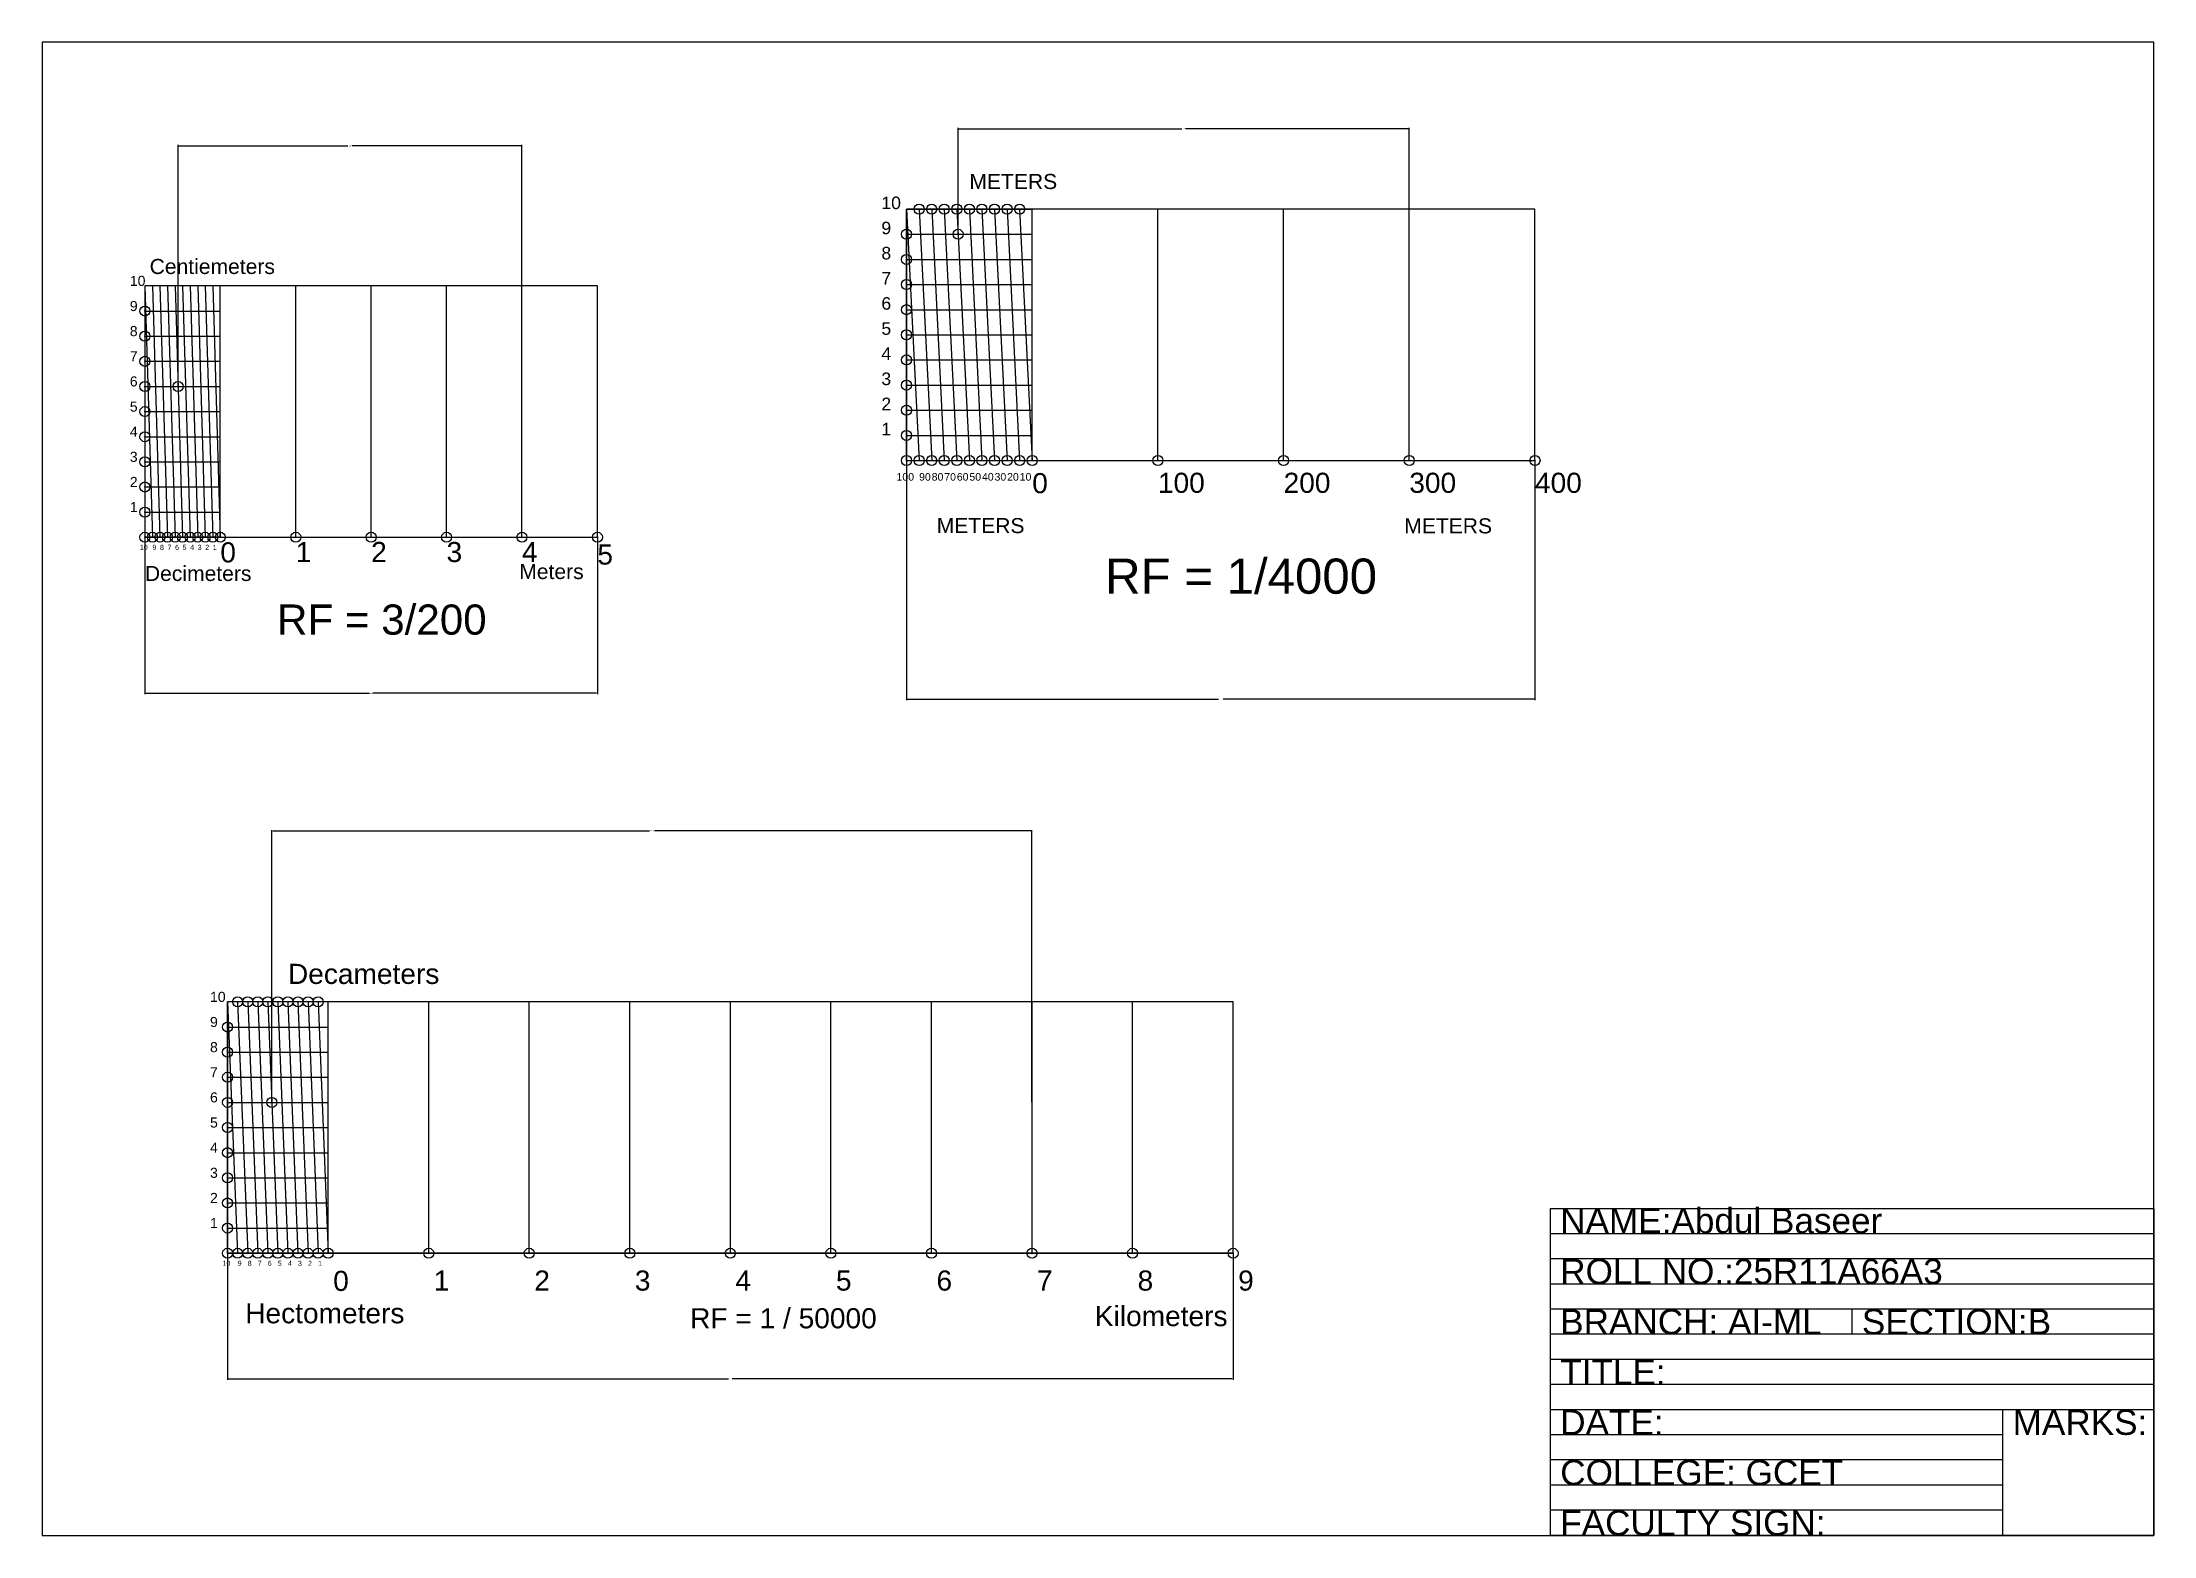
# Model space of a CAD drawing. Header units: millimetres. Extents: x 0 to 420, y 0 to 297.
import ezdxf

# ---------------------------------------------------------------- set-up
doc = ezdxf.new("R2010")
doc.units = ezdxf.units.MM
doc.header["$PDMODE"] = 32
doc.header["$PDSIZE"] = 2
doc.styles.get("Standard").update_dxf_attribs({"font": 'arial.ttf'})
doc.dimstyles.get("Standard").update_dxf_attribs({"dimtxt": 0.18, "dimasz": 0.18, "dimexe": 0.18, "dimexo": 0.0625, "dimgap": 0.09, "dimtad": 0, "dimtih": 1, "dimtoh": 1, "dimdec": 4, "dimzin": 0, "dimdsep": 46, "dimtxsty": 'Standard', "dimcen": 0.09, "dimadec": 0, "dimazin": 0, "dimtfac": 1, "dimtdec": 4, "dimtofl": 0, "dimtmove": 0, "dimatfit": 3, "dimfxl": 1, "dimtolj": 1, "dimtzin": 0, "dimarcsym": 0})

# ---------------------------------------------------------------- blocks, each defined once
blk = doc.blocks.new('*D9')
at = {"color": 0, "lineweight": -2, "transparency": 16777216}
for p, q in [((20.42, 198.47), (20.42, 167.32)), ((110.42, 198.47), (110.42, 167.32)), ((20.6, 167.5), (65.11, 167.5)), ((110.24, 167.5), (65.74, 167.5))]:
    blk.add_line(p, q, dxfattribs=at)
at = {"color": 0, "transparency": 16777216}
for points in [[(20.6, 167.53), (20.6, 167.47), (20.42, 167.5)], [(110.24, 167.53), (110.24, 167.47), (110.42, 167.5)]]:
    blk.add_solid(points, dxfattribs=at)
at = {"layer": 'Defpoints', "color": 0, "transparency": 16777216}
for p in [(20.42, 198.53), (110.42, 198.53), (110.42, 167.5)]:
    blk.add_point(p, dxfattribs=at)
at = {"color": 0, "transparency": 16777216, "insert": (65.42, 167.5), "char_height": 0.18, "attachment_point": 5}
blk.add_mtext('\\A1;9cm', dxfattribs=at)
blk = doc.blocks.new('*D10')
at = {"color": 0, "lineweight": -2, "transparency": 16777216}
for p, q in [((27.02, 228.6), (27.02, 276.59)), ((27.2, 276.41), (60.79, 276.41)), ((95.24, 276.41), (61.65, 276.41)), ((95.42, 228.6), (95.42, 276.59))]:
    blk.add_line(p, q, dxfattribs=at)
at = {"color": 0, "transparency": 16777216}
for points in [[(27.2, 276.44), (27.2, 276.38), (27.02, 276.41)], [(95.24, 276.44), (95.24, 276.38), (95.42, 276.41)]]:
    blk.add_solid(points, dxfattribs=at)
at = {"layer": 'Defpoints', "color": 0, "transparency": 16777216}
for p in [(95.42, 276.41), (27.02, 228.53), (95.42, 228.53)]:
    blk.add_point(p, dxfattribs=at)
at = {"color": 0, "transparency": 16777216, "insert": (61.22, 276.41), "char_height": 0.18, "attachment_point": 5}
blk.add_mtext('\\A1;4.56m', dxfattribs=at)
blk = doc.blocks.new('*D14')
at = {"color": 0, "lineweight": -2, "transparency": 16777216}
for p, q in [((171.92, 213.74), (171.92, 166.12)), ((296.92, 213.74), (296.92, 166.12)), ((172.1, 166.3), (233.94, 166.3)), ((296.74, 166.3), (234.9, 166.3))]:
    blk.add_line(p, q, dxfattribs=at)
at = {"color": 0, "transparency": 16777216}
for points in [[(172.1, 166.33), (172.1, 166.27), (171.92, 166.3)], [(296.74, 166.33), (296.74, 166.27), (296.92, 166.3)]]:
    blk.add_solid(points, dxfattribs=at)
at = {"layer": 'Defpoints', "color": 0, "transparency": 16777216}
for p in [(171.92, 213.8), (296.92, 213.8), (296.92, 166.3)]:
    blk.add_point(p, dxfattribs=at)
at = {"color": 0, "transparency": 16777216, "insert": (234.42, 166.3), "char_height": 0.18, "attachment_point": 5}
blk.add_mtext('\\A1;12.5cm', dxfattribs=at)
blk = doc.blocks.new('*D15')
at = {"color": 0, "lineweight": -2, "transparency": 16777216}
for p, q in [((182.17, 258.87), (182.17, 279.98)), ((182.35, 279.8), (226.65, 279.8)), ((271.74, 279.8), (227.43, 279.8)), ((271.92, 258.87), (271.92, 279.98))]:
    blk.add_line(p, q, dxfattribs=at)
at = {"color": 0, "transparency": 16777216}
for points in [[(182.35, 279.83), (182.35, 279.77), (182.17, 279.8)], [(271.74, 279.83), (271.74, 279.77), (271.92, 279.8)]]:
    blk.add_solid(points, dxfattribs=at)
at = {"layer": 'Defpoints', "color": 0, "transparency": 16777216}
for p in [(271.92, 279.8), (182.17, 258.8), (271.92, 258.8)]:
    blk.add_point(p, dxfattribs=at)
at = {"color": 0, "transparency": 16777216, "insert": (227.04, 279.8), "char_height": 0.18, "attachment_point": 5}
blk.add_mtext('\\A1;359m', dxfattribs=at)
blk = doc.blocks.new('*D20')
at = {"color": 0, "lineweight": -2, "transparency": 16777216}
for p, q in [((36.87, 56.06), (36.87, 30.94)), ((236.87, 56.06), (236.87, 30.94)), ((37.05, 31.12), (136.49, 31.12)), ((236.69, 31.12), (137.26, 31.12))]:
    blk.add_line(p, q, dxfattribs=at)
at = {"color": 0, "transparency": 16777216}
for points in [[(37.05, 31.15), (37.05, 31.09), (36.87, 31.12)], [(236.69, 31.15), (236.69, 31.09), (236.87, 31.12)]]:
    blk.add_solid(points, dxfattribs=at)
at = {"layer": 'Defpoints', "color": 0, "transparency": 16777216}
for p in [(36.87, 56.12), (236.87, 56.12), (36.87, 31.12)]:
    blk.add_point(p, dxfattribs=at)
at = {"color": 0, "transparency": 16777216, "insert": (136.87, 31.12), "char_height": 0.18, "attachment_point": 5}
blk.add_mtext('\\A1;20cm', dxfattribs=at)
blk = doc.blocks.new('*D19')
at = {"color": 0, "lineweight": -2, "transparency": 16777216}
for p, q in [((45.67, 86.19), (45.67, 140.3)), ((45.85, 140.12), (120.76, 140.12)), ((196.69, 140.12), (121.78, 140.12)), ((196.87, 86.19), (196.87, 140.3))]:
    blk.add_line(p, q, dxfattribs=at)
at = {"color": 0, "transparency": 16777216}
for points in [[(45.85, 140.15), (45.85, 140.09), (45.67, 140.12)], [(196.69, 140.15), (196.69, 140.09), (196.87, 140.12)]]:
    blk.add_solid(points, dxfattribs=at)
at = {"layer": 'Defpoints', "color": 0, "transparency": 16777216}
for p in [(196.87, 140.12), (45.67, 86.12), (196.87, 86.12)]:
    blk.add_point(p, dxfattribs=at)
at = {"color": 0, "transparency": 16777216, "insert": (121.27, 140.12), "char_height": 0.18, "attachment_point": 5}
blk.add_mtext('\\A1;7.56Km', dxfattribs=at)

msp = doc.modelspace()

# ---------------------------------------------------------------- linework, layer by layer
for p, q in [((171.91789, 213.80258), (171.91789, 263.80258)), ((171.91789, 263.80258), (196.91789, 263.80258)), ((171.91789, 263.80258), (174.41789, 213.80258)), ((174.41789, 263.80258), (176.91789, 213.80258)), ((176.91789, 263.80258), (179.41789, 213.80258)), ((179.41789, 263.80258), (181.91789, 213.80258)), ((181.91789, 263.80258), (184.41789, 213.80258)), ((184.41789, 263.80258), (186.91789, 213.80258)), ((186.91789, 263.80258), (189.41789, 213.80258)), ((189.41789, 263.80258), (191.91789, 213.80258)), ((191.91789, 263.80258), (194.41789, 213.80258)), ((194.41789, 263.80258), (196.91789, 213.80258)), ((196.91789, 213.80258), (196.91789, 263.80258)), ((221.91789, 213.80258), (221.91789, 263.80258)), ((246.91789, 213.80258), (246.91789, 263.80258)), ((271.91789, 213.80258), (271.91789, 263.80258)), ((171.91789, 258.80258), (196.91789, 258.80258)), ((171.91789, 253.80258), (196.91789, 253.80258)), ((20.42341, 248.53401), (21.92341, 198.53401)), ((20.42341, 248.53401), (20.42341, 198.53401)), ((21.92341, 248.53401), (23.42341, 198.53401)), ((23.42341, 248.53401), (24.92341, 198.53401)), ((24.92341, 248.53401), (26.42341, 198.53401)), ((26.42341, 248.53401), (27.92341, 198.53401)), ((27.92341, 248.53401), (29.42341, 198.53401)), ((29.42341, 248.53401), (30.92341, 198.53401)), ((30.92341, 248.53401), (32.42341, 198.53401)), ((32.42341, 248.53401), (33.92341, 198.53401)), ((33.92341, 248.53401), (35.42341, 198.53401)), ((35.42341, 198.53401), (35.42341, 248.53401)), ((50.42341, 198.53401), (50.42341, 248.53401)), ((65.42341, 198.53401), (65.42341, 248.53401)), ((80.42341, 198.53401), (80.42341, 248.53401)), ((95.42341, 198.53401), (95.42341, 248.53401)), ((171.91789, 248.80258), (196.91789, 248.80258)), ((171.91789, 243.80258), (196.91789, 243.80258)), ((20.42341, 243.53401), (35.42341, 243.53401)), ((20.42341, 238.53401), (35.42341, 238.53401)), ((171.91789, 238.80258), (196.91789, 238.80258)), ((20.42341, 233.53401), (35.42341, 233.53401)), ((171.91789, 233.80258), (196.91789, 233.80258)), ((20.42341, 228.53401), (35.42341, 228.53401)), ((171.91789, 228.80258), (196.91789, 228.80258)), ((20.42341, 223.53401), (35.42341, 223.53401)), ((171.91789, 223.80258), (196.91789, 223.80258)), ((20.42341, 218.53401), (35.42341, 218.53401)), ((171.91789, 218.80258), (196.91789, 218.80258)), ((20.42341, 213.53401), (35.42341, 213.53401)), ((171.91789, 213.80258), (296.91789, 213.80258)), ((171.91789, 213.80258), (196.91789, 213.80258)), ((20.42341, 208.53401), (35.42341, 208.53401)), ((20.42341, 203.53401), (35.42341, 203.53401)), ((20.42341, 198.53401), (110.42341, 198.53401)), ((35.42341, 198.53401), (20.42341, 198.53401)), ((36.87349, 56.12452), (36.87349, 106.12452)), ((36.87349, 106.12452), (38.87349, 56.12452)), ((38.87349, 106.12452), (40.87349, 56.12452)), ((40.87349, 106.12452), (42.87349, 56.12452)), ((42.87349, 106.12452), (44.87349, 56.12452)), ((44.87349, 106.12452), (46.87349, 56.12452)), ((46.87349, 106.12452), (48.87349, 56.12452)), ((48.87349, 106.12452), (50.87349, 56.12452)), ((50.87349, 106.12452), (52.87349, 56.12452)), ((52.87349, 106.12452), (54.87349, 56.12452)), ((54.87349, 106.12452), (56.87349, 56.12452)), ((56.87349, 56.12452), (56.87349, 106.12452)), ((76.87349, 56.12452), (76.87349, 106.12452)), ((96.87349, 56.12452), (96.87349, 106.12452)), ((116.87349, 56.12452), (116.87349, 106.12452)), ((136.87349, 56.12452), (136.87349, 106.12452)), ((156.87349, 56.12452), (156.87349, 106.12452)), ((176.87349, 56.12452), (176.87349, 106.12452)), ((196.87349, 56.12452), (196.87349, 106.12452)), ((216.87349, 56.12452), (216.87349, 106.12452)), ((36.87349, 101.12452), (56.87349, 101.12452)), ((36.87349, 96.12452), (56.87349, 96.12452)), ((36.87349, 91.12452), (56.87349, 91.12452)), ((36.87349, 86.12452), (56.87349, 86.12452)), ((36.87349, 81.12452), (56.87349, 81.12452)), ((36.87349, 76.12452), (56.87349, 76.12452)), ((36.87349, 71.12452), (56.87349, 71.12452)), ((36.87349, 66.12452), (56.87349, 66.12452)), ((36.87349, 61.12452), (56.87349, 61.12452)), ((420, 60), (300, 60)), ((236.87349, 56.12452), (36.87349, 56.12452)), ((36.87349, 56.12452), (56.87349, 56.12452)), ((420, 55), (300, 55)), ((420, 50), (300, 50)), ((420, 45), (300, 45)), ((360, 40), (360, 45)), ((420, 40), (300, 40)), ((420, 35), (300, 35)), ((420, 30), (300, 30)), ((420, 25), (300, 25)), ((420, 25), (300, 25)), ((390, 0), (390, 25)), ((390, 20), (300, 20)), ((390, 15), (300, 15)), ((390, 10), (300, 10)), ((390, 5), (300, 5)), ((420, 0), (300, 0)), ((420, 0), (360, 0))]:
    msp.add_line(p, q)
for points in [[(0, 0), (420, 0), (420, 297), (0, 297)], [(171.91789, 213.80258), (296.91789, 213.80258), (296.91789, 263.80258), (171.91789, 263.80258)], [(20.42341, 198.53401), (110.42341, 198.53401), (110.42341, 248.53401), (20.42341, 248.53401)], [(36.87349, 56.12452), (236.87349, 56.12452), (236.87349, 106.12452), (36.87349, 106.12452)], [(420, 0), (300, 0), (300, 65), (420, 65)]]:
    msp.add_lwpolyline(points, close=True)
for p in [(174.41789, 263.80258), (176.91789, 263.80258), (179.41789, 263.80258), (181.91789, 263.80258), (184.41789, 263.80258), (186.91789, 263.80258), (189.41789, 263.80258), (191.91789, 263.80258), (194.41789, 263.80258), (171.91789, 258.80258), (182.16789, 258.80258), (171.91789, 253.80258), (171.91789, 248.80258), (20.42341, 243.53401), (171.91789, 243.80258), (20.42341, 238.53401), (171.91789, 238.80258), (20.42341, 233.53401), (171.91789, 233.80258), (20.42341, 228.53401), (27.02341, 228.53401), (171.91789, 228.80258), (20.42341, 223.53401), (171.91789, 223.80258), (20.42341, 218.53401), (171.91789, 218.80258), (20.42341, 213.53401), (171.91789, 213.80258), (174.41789, 213.80258), (176.91789, 213.80258), (179.41789, 213.80258), (181.91789, 213.80258), (184.41789, 213.80258), (186.91789, 213.80258), (189.41789, 213.80258), (191.91789, 213.80258), (194.41789, 213.80258), (196.91789, 213.80258), (221.91789, 213.80258), (246.91789, 213.80258), (271.91789, 213.80258), (296.91789, 213.80258), (20.42341, 208.53401), (20.42341, 203.53401), (20.42341, 198.53401), (21.92341, 198.53401), (23.42341, 198.53401), (24.92341, 198.53401), (26.42341, 198.53401), (27.92341, 198.53401), (29.42341, 198.53401), (30.92341, 198.53401), (32.42341, 198.53401), (33.92341, 198.53401), (35.42341, 198.53401), (50.42341, 198.53401), (65.42341, 198.53401), (80.42341, 198.53401), (95.42341, 198.53401), (110.42341, 198.53401), (38.87349, 106.12452), (40.87349, 106.12452), (42.87349, 106.12452), (44.87349, 106.12452), (46.87349, 106.12452), (48.87349, 106.12452), (50.87349, 106.12452), (52.87349, 106.12452), (54.87349, 106.12452), (36.87349, 101.12452), (36.87349, 96.12452), (36.87349, 91.12452), (36.87349, 86.12452), (45.67349, 86.12452), (36.87349, 81.12452), (36.87349, 76.12452), (36.87349, 71.12452), (36.87349, 66.12452), (36.87349, 61.12452), (36.87349, 56.12452), (38.87349, 56.12452), (40.87349, 56.12452), (42.87349, 56.12452), (44.87349, 56.12452), (46.87349, 56.12452), (48.87349, 56.12452), (50.87349, 56.12452), (52.87349, 56.12452), (54.87349, 56.12452), (56.87349, 56.12452), (76.87349, 56.12452), (96.87349, 56.12452), (116.87349, 56.12452), (136.87349, 56.12452), (156.87349, 56.12452), (176.87349, 56.12452), (196.87349, 56.12452), (216.87349, 56.12452), (236.87349, 56.12452)]:
    msp.add_point(p)

# ---------------------------------------------------------------- texts
for s, height, p in [('METERS', 3, (184.41789, 267.80258)), ('10', 2.5, (166.91789, 263.80258)), ('9', 2.5, (166.91789, 258.80258)), ('8', 2.5, (166.91789, 253.80258)), ('Centiemeters', 3, (21.36495, 250.89833)), ('10', 2, (17.42341, 248.53401)), ('7', 2.5, (166.91789, 248.80258)), ('9', 2, (17.42341, 243.53401)), ('6', 2.5, (166.91789, 243.80258)), ('8', 2, (17.42341, 238.53401)), ('5', 2.5, (166.91789, 238.80258)), ('7', 2, (17.42341, 233.53401)), ('4', 2.5, (166.91789, 233.80258)), ('3', 2.5, (166.91789, 228.80258)), ('6', 2, (17.42341, 228.53401)), ('5', 2, (17.42341, 223.53401)), ('2', 2.5, (166.91789, 223.80258)), ('4', 2, (17.42341, 218.53401)), ('1', 2.5, (166.91789, 218.80258)), ('3', 2, (17.42341, 213.53401)), ('2', 2, (17.42341, 208.53401)), ('100', 1.5, (169.91789, 209.80258)), ('90', 1.5, (174.41789, 209.80258)), ('80', 1.5, (176.91789, 209.80258)), ('70', 1.5, (179.41789, 209.80258)), ('60', 1.5, (181.91789, 209.80258)), ('50', 1.5, (184.41789, 209.80258)), ('40', 1.5, (186.91789, 209.80258)), ('30', 1.5, (189.41789, 209.80258)), ('20', 1.5, (191.91789, 209.80258)), ('10', 1.5, (194.41789, 209.80258)), ('0', 4, (196.91789, 207.30258)), ('100', 4, (221.91789, 207.37079)), ('200', 4, (246.91789, 207.37079)), ('300', 4, (271.91789, 207.37079)), ('400', 4, (296.91789, 207.37079)), ('1', 2, (17.42341, 203.53401)), ('METERS', 3, (177.91789, 199.35374)), ('METERS', 3, (270.91789, 199.30258)), ('0', 4, (35.42341, 193.53401)), ('1', 4, (50.42341, 193.60223)), ('2', 4, (65.42341, 193.60223)), ('3', 4, (80.42341, 193.60223)), ('4', 4, (95.42341, 193.60223)), ('10', 1, (19.42341, 196.03401)), ('9', 1, (21.92341, 196.03401)), ('8', 1, (23.42341, 196.03401)), ('7', 1, (24.92341, 196.03401)), ('6', 1, (26.42341, 196.03401)), ('5', 1, (27.92341, 196.03401)), ('4', 1, (29.42341, 196.03401)), ('3', 1, (30.92341, 196.03401)), ('2', 1, (32.42341, 196.03401)), ('1', 1, (33.92341, 196.03401)), ('Meters', 3, (94.88795, 190.22268)), ('5', 4, (110.42341, 193.10223)), ('RF = 1/4000', 7, (211.41789, 187.30258)), ('Decimeters', 3, (20.42341, 189.83876)), ('RF = 3/200', 6, (46.70332, 179.16341)), ('Decameters', 4, (48.87349, 109.69)), ('10', 2, (33.37349, 106.12452)), ('9', 2, (33.37349, 101.12452)), ('8', 2, (33.37349, 96.12452)), ('7', 2, (33.37349, 91.12452)), ('6', 2, (33.37349, 86.12452)), ('5', 2, (33.37349, 81.12452)), ('4', 2, (33.37349, 76.12452)), ('3', 2, (33.37349, 71.12452)), ('2', 2, (33.37349, 66.12452)), ('1', 2, (33.37349, 61.12452)), (' NAME:Abdul Baseer', 5, (300, 60.09927)), ('10', 1, (35.87349, 53.62452)), ('9', 1, (38.87349, 53.62452)), ('8', 1, (40.87349, 53.62452)), ('7', 1, (42.87349, 53.62452)), ('6', 1, (44.87349, 53.62452)), ('5', 1, (46.87349, 53.62452)), ('4', 1, (48.87349, 53.62452)), ('3', 1, (50.87349, 53.62452)), ('2', 1, (52.87349, 53.62452)), ('1', 1, (54.87349, 53.62452)), (' ROLL NO.:25R11A66A3', 5, (300, 50)), ('0', 4, (57.87349, 48.62452)), ('1', 4, (77.87349, 48.69273)), ('2', 4, (97.87349, 48.69273)), ('3', 4, (117.87349, 48.69273)), ('4', 4, (137.87349, 48.69273)), ('5', 4, (157.87349, 48.69273)), ('6', 4, (177.87349, 48.69273)), ('7', 4, (197.87349, 48.69273)), ('8', 4, (217.87349, 48.69273)), ('9', 4, (237.87349, 48.69273)), ('Hectometers', 4, (40.37349, 42.19)), ('RF = 1 / 50000', 4, (128.87349, 41.19)), ('Kilometers', 4, (209.37349, 41.62452)), (' BRANCH: AI-ML ', 5, (300, 40)), (' SECTION:B', 5, (360, 40)), (' TITLE:', 5, (300, 30)), (' DATE: ', 5, (300, 20)), (' MARKS:', 5, (390, 20)), (' COLLEGE: GCET', 5, (300, 10)), (' FACULTY SIGN:', 5, (300, 0))]:
    msp.add_text(s, height=height).set_placement(p)

# ---------------------------------------------------------------- dimensions: what is measured, and where the dimension line sits
for base, p1, p2, text, picture, middle in [((271.91789, 279.80258), (182.16789, 258.80258), (271.91789, 258.80258), '359m', '*D15', (227.04289, 279.80258)), ((95.42341, 276.40699), (27.02341, 228.53401), (95.42341, 228.53401), '4.56m', '*D10', (61.22341, 276.40699)), ((196.87349, 140.12452), (45.67349, 86.12452), (196.87349, 86.12452), '7.56Km', '*D19', (121.27349, 140.12452)), ((36.87349, 31.12452), (236.87349, 56.12452), (36.87349, 56.12452), '20cm', '*D20', (136.87349, 31.12452))]:
    dim = msp.add_linear_dim(base=base, p1=p1, p2=p2, text=text, dimstyle='Standard')
    dim.commit()
    dim.dimension.update_dxf_attribs({"geometry": picture, "text_midpoint": middle})
for base, p1, p2, text, picture, middle in [((296.91789, 166.30258), (171.91789, 213.80258), (296.91789, 213.80258), '12.5cm', '*D14', (234.41789, 166.30258)), ((110.42341, 167.49971), (20.42341, 198.53401), (110.42341, 198.53401), '9cm', '*D9', (65.42341, 167.49971))]:
    dim = msp.add_linear_dim(base=base, p1=p1, p2=p2, text=text, dimstyle='Standard')
    dim.commit()
    dim.dimension.update_dxf_attribs({"geometry": picture, "text_midpoint": middle, "dimtype": 160})

doc.saveas('drawing.dxf')
